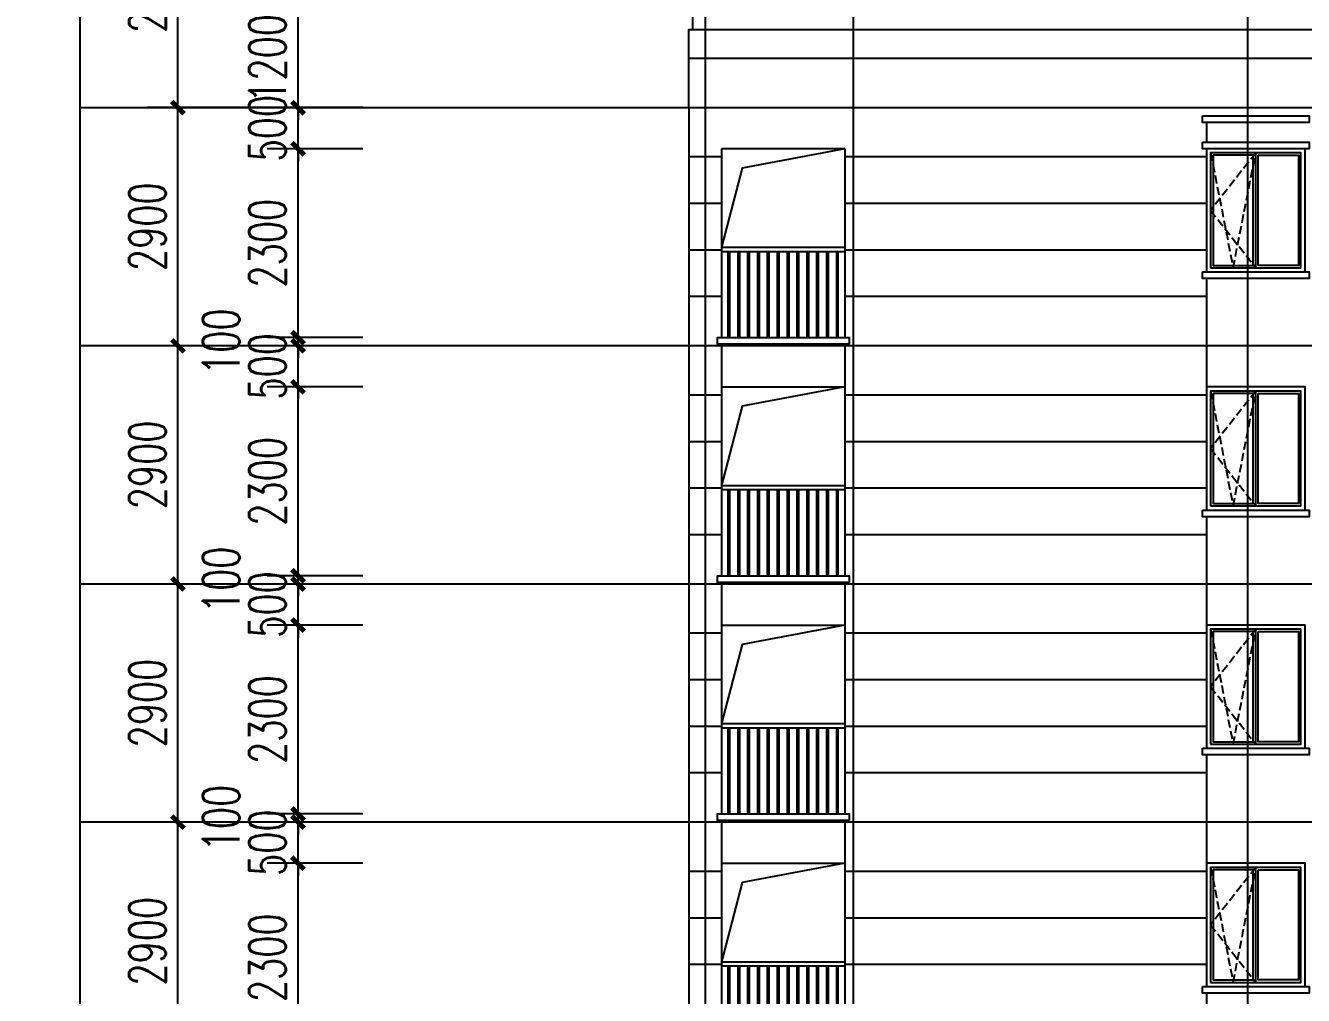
# Model space of a CAD drawing. Extents: x -59851 to 653804, y -249523 to 437614.
# Drawn here: x 414387 to 429937, y 392778 to 404588 of the extents above; entities that cross this region are included whole.
import ezdxf

# ---------------------------------------------------------------- set-up
doc = ezdxf.new("R2010")
doc.units = 0
doc.header["$LTSCALE"] = 1000
doc.header["$MEASUREMENT"] = 0
doc.linetypes.add('DASH', pattern=[0.35, 0.25, -0.1])
for name, color, linetype in [('A-材质分割线（横向）', 252, 'Continuous'), ('A-材质分割线（竖向）', 8, 'Continuous'), ('A-注释', 8, 'Continuous'), ('A-洞口', 105, 'Continuous'), ('A-第三道尺寸线', 105, 'Continuous'), ('DOTE', 16, 'Continuous'), ('ELE-0', 142, 'Continuous'), ('ELE-2', 31, 'Continuous'), ('ELE-3', 35, 'Continuous'), ('PUB_DIM', 3, 'Continuous'), ('栏杆', 142, 'Continuous')]:
    doc.layers.add(name, color=color, linetype=linetype)
doc.styles.add('_TCH_DIM_T3', font='SIMPLEX.shx', dxfattribs={"width": 0.705882, "bigfont": 'GBCBIG.shx'})
doc.dimstyles.new('_TCH_ARCH&&150', dxfattribs={"dimtxt": 446.25, "dimasz": 150, "dimexe": 375, "dimexo": 450, "dimgap": 150, "dimtad": 1, "dimdec": 0, "dimzin": 0, "dimdsep": 46, "dimtxsty": '_TCH_DIM_T3', "dimblk": 'ARCHTICK', "dimcen": 0.09, "dimclrt": 7, "dimazin": 2, "dimtfac": 1, "dimtdec": 0, "dimtix": 1, "dimtmove": 2, "dimatfit": 3, "dimfxl": 0, "dimtolj": 1, "dimtzin": 0, "dimarcsym": 0})

# ---------------------------------------------------------------- blocks, each defined once
blk = doc.blocks.new('jkfdjaskjjk')
at = {"layer": 'A-注释', "linetype": 'DASH', "ltscale": 0.4}
for points in [[(284861, 323147), (284311, 322447), (284861, 321747)], [(284311, 323147), (284586, 321747), (284861, 323147)]]:
    blk.add_lwpolyline(points, dxfattribs=at)
at = {"layer": 'ELE-0'}
blk.add_line((284861, 321747), (284861, 323147), dxfattribs=at)
for points in [[(284261, 321697), (285461, 321697), (285461, 323197), (284261, 323197)], [(284311, 321747), (285411, 321747), (285411, 323147), (284311, 323147)], [(284831, 323117), (284341, 323117), (284341, 321777), (284831, 321777)], [(284891, 323117), (285381, 323117), (285381, 321777), (284891, 321777)]]:
    blk.add_lwpolyline(points, close=True, dxfattribs=at)
blk = doc.blocks.new('18001100')
at = {"layer": '栏杆'}
for p, q in [((176347, 394304), (177847, 394304)), ((176347, 394254), (177847, 394254)), ((176427, 393204), (176427, 394254)), ((176447, 393204), (176447, 394254)), ((176547, 393204), (176547, 394254)), ((176567, 393204), (176567, 394254)), ((176667, 393204), (176667, 394254)), ((176687, 393204), (176687, 394254)), ((176787, 393204), (176787, 394254)), ((176807, 393204), (176807, 394254)), ((176907, 393204), (176907, 394254)), ((176927, 393204), (176927, 394254)), ((177027, 393204), (177027, 394254)), ((177047, 393204), (177047, 394254)), ((177147, 393204), (177147, 394254)), ((177167, 393204), (177167, 394254)), ((177267, 393204), (177267, 394254)), ((177287, 393204), (177287, 394254)), ((177387, 393204), (177387, 394254)), ((177407, 393204), (177407, 394254)), ((177507, 393204), (177507, 394254)), ((177527, 393204), (177527, 394254)), ((177627, 393204), (177627, 394254)), ((177647, 393204), (177647, 394254)), ((177747, 393204), (177747, 394254)), ((177767, 393204), (177767, 394254))]:
    blk.add_line(p, q, dxfattribs=at)
blk = doc.blocks.new('ssdicengdong')
at = {"layer": 'A-材质分割线（横向）'}
for points in [[(276261, 323097), (275861, 323097)], [(282161, 323097), (277761, 323097)], [(276261, 322530), (275861, 322530)], [(282161, 322530), (277761, 322530)], [(276261, 321964), (275861, 321964)], [(282161, 321964), (277761, 321964)], [(276261, 321397), (275861, 321397)], [(282161, 321397), (277761, 321397)], [(276261, 320797), (275861, 320797)], [(282161, 320797), (277761, 320797)]]:
    blk.add_lwpolyline(points, dxfattribs=at)
at = {"layer": 'A-材质分割线（竖向）'}
for points in [[(282161, 323697), (282161, 321697)], [(282161, 321617), (282161, 320797)]]:
    blk.add_lwpolyline(points, dxfattribs=at)
at = {"layer": 'A-洞口'}
blk.add_lwpolyline([(277761, 323197), (276511, 322961), (276261, 321997)], dxfattribs=at)
at = {"layer": 'ELE-2'}
for points in [[(275861, 323697), (275861, 320797)], [(276261, 323697), (276261, 320897)], [(277761, 323697), (277761, 320897)], [(276261, 320817), (276261, 320797)], [(277761, 320817), (277761, 320797)]]:
    blk.add_lwpolyline(points, dxfattribs=at)
at = {"layer": 'ELE-3'}
for points in [[(276261, 323197), (277761, 323197)], [(282111, 321697), (283411, 321697), (283411, 321617), (282111, 321617), (282111, 321697)], [(277811, 320817), (276211, 320817), (276211, 320897), (277811, 320897), (277811, 320817)]]:
    blk.add_lwpolyline(points, dxfattribs=at)
blk.add_blockref('18001100', (99914, -72307))
at = {"layer": 'ELE-0'}
blk.add_blockref('jkfdjaskjjk', (-2100, 0), dxfattribs=at)
blk = doc.blocks.new('124f')
at = {"layer": 'A-材质分割线（横向）'}
for points in [[(298661, 353297), (275861, 353297)], [(298661, 352697), (275861, 352697)], [(276261, 352097), (275861, 352097)], [(282161, 352097), (277761, 352097)], [(276261, 351530), (275861, 351530)], [(282161, 351530), (277761, 351530)], [(276261, 350964), (275861, 350964)], [(282161, 350964), (277761, 350964)], [(276261, 350397), (275861, 350397)], [(282161, 350397), (277761, 350397)], [(276261, 349797), (275861, 349797)], [(282161, 349797), (277761, 349797)]]:
    blk.add_lwpolyline(points, dxfattribs=at)
at = {"layer": 'A-材质分割线（竖向）'}
for points in [[(282161, 352197), (282161, 350697)], [(282161, 350617), (282161, 349797)]]:
    blk.add_lwpolyline(points, dxfattribs=at)
at = {"layer": 'A-洞口'}
blk.add_lwpolyline([(277761, 352197), (276511, 351961), (276261, 350997)], dxfattribs=at)
at = {"layer": 'ELE-2'}
blk.add_line((277761, 352197), (276261, 352197), dxfattribs=at)
for points in [[(275911, 353647), (275911, 353897), (296911, 353897), (296911, 353647)], [(275861, 352697), (275861, 353647), (296961, 353647), (296961, 352697)], [(275861, 352697), (275861, 349797)], [(276261, 352197), (276261, 349897)], [(277761, 352197), (277761, 349897)], [(276261, 349817), (276261, 349797)], [(277761, 349817), (277761, 349797)]]:
    blk.add_lwpolyline(points, dxfattribs=at)
at = {"layer": 'ELE-3'}
for points in [[(282111, 352597), (283411, 352597), (283411, 352517), (282111, 352517), (282111, 352597)], [(282161, 352517), (282161, 352277)], [(282111, 352277), (283411, 352277), (283411, 352197), (282111, 352197), (282111, 352277)], [(282111, 350697), (283411, 350697), (283411, 350617), (282111, 350617), (282111, 350697)], [(277811, 349817), (276211, 349817), (276211, 349897), (277811, 349897), (277811, 349817)]]:
    blk.add_lwpolyline(points, dxfattribs=at)
blk.add_blockref('18001100', (99914, -43307))
at = {"layer": 'ELE-0'}
blk.add_blockref('jkfdjaskjjk', (-2100, 29000), dxfattribs=at)
blk = doc.blocks.new('_ArchTick')
at = {"color": 0, "linetype": 'ByBlock', "const_width": 0.4}
blk.add_lwpolyline([(-0.5, -0.5), (0.5, 0.5)], dxfattribs=at)
blk = doc.blocks.new('*D4037')
at = {"layer": 'Defpoints', "color": 0, "transparency": 16777216}
for p in [(415053, 419288), (416652, 419288), (416652, 364438)]:
    blk.add_point(p, dxfattribs=at)
at = {"layer": 'PUB_DIM', "color": 0, "lineweight": -2, "transparency": 16777216}
for p, q in [((416202, 419288), (414678, 419288)), ((415053, 364438), (415053, 419288)), ((416202, 364438), (414678, 364438))]:
    blk.add_line(p, q, dxfattribs=at)
at = {"layer": 'PUB_DIM', "color": 0, "lineweight": -2, "transparency": 16777216, "xscale": 150, "yscale": 150, "zscale": 150}
for p, rotation in [((415053, 419288), 90), ((415053, 364438), 270)]:
    blk.add_blockref('_ArchTick', p, dxfattribs=dict(at, rotation=rotation))
at = {"layer": 'PUB_DIM', "color": 7, "transparency": 16777216, "insert": (414680, 391863), "char_height": 446.2, "attachment_point": 5, "rotation": 90, "style": '_TCH_DIM_T3'}
blk.add_mtext('\\A1;54850', dxfattribs=at)
blk = doc.blocks.new('*D4043')
at = {"layer": 'Defpoints', "color": 0, "transparency": 16777216}
for p in [(416242, 406488), (417815, 406488), (417815, 403588)]:
    blk.add_point(p, dxfattribs=at)
at = {"layer": 'PUB_DIM', "color": 0, "lineweight": -2, "transparency": 16777216}
for p, q in [((417365, 406488), (415867, 406488)), ((416242, 403588), (416242, 406488)), ((417365, 403588), (415867, 403588))]:
    blk.add_line(p, q, dxfattribs=at)
at = {"layer": 'PUB_DIM', "color": 0, "lineweight": -2, "transparency": 16777216, "xscale": 150, "yscale": 150, "zscale": 150}
for p, rotation in [((416242, 406488), 90), ((416242, 403588), 270)]:
    blk.add_blockref('_ArchTick', p, dxfattribs=dict(at, rotation=rotation))
at = {"layer": 'PUB_DIM', "color": 7, "transparency": 16777216, "insert": (415869, 405038), "char_height": 446.2, "attachment_point": 5, "rotation": 90, "style": '_TCH_DIM_T3'}
blk.add_mtext('\\A1;2900', dxfattribs=at)
blk = doc.blocks.new('*D4044')
at = {"layer": 'Defpoints', "color": 0, "transparency": 16777216}
for p in [(416242, 403588), (417815, 403588), (417815, 400688)]:
    blk.add_point(p, dxfattribs=at)
at = {"layer": 'PUB_DIM', "color": 0, "lineweight": -2, "transparency": 16777216}
for p, q in [((417365, 403588), (415867, 403588)), ((416242, 400688), (416242, 403588)), ((417365, 400688), (415867, 400688))]:
    blk.add_line(p, q, dxfattribs=at)
at = {"layer": 'PUB_DIM', "color": 0, "lineweight": -2, "transparency": 16777216, "xscale": 150, "yscale": 150, "zscale": 150}
for p, rotation in [((416242, 403588), 90), ((416242, 400688), 270)]:
    blk.add_blockref('_ArchTick', p, dxfattribs=dict(at, rotation=rotation))
at = {"layer": 'PUB_DIM', "color": 7, "transparency": 16777216, "insert": (415869, 402138), "char_height": 446.2, "attachment_point": 5, "rotation": 90, "style": '_TCH_DIM_T3'}
blk.add_mtext('\\A1;2900', dxfattribs=at)
blk = doc.blocks.new('*D4045')
at = {"layer": 'Defpoints', "color": 0, "transparency": 16777216}
for p in [(416242, 400688), (417815, 400688), (417815, 397788)]:
    blk.add_point(p, dxfattribs=at)
at = {"layer": 'PUB_DIM', "color": 0, "lineweight": -2, "transparency": 16777216}
for p, q in [((417365, 400688), (415867, 400688)), ((416242, 397788), (416242, 400688)), ((417365, 397788), (415867, 397788))]:
    blk.add_line(p, q, dxfattribs=at)
at = {"layer": 'PUB_DIM', "color": 0, "lineweight": -2, "transparency": 16777216, "xscale": 150, "yscale": 150, "zscale": 150}
for p, rotation in [((416242, 400688), 90), ((416242, 397788), 270)]:
    blk.add_blockref('_ArchTick', p, dxfattribs=dict(at, rotation=rotation))
at = {"layer": 'PUB_DIM', "color": 7, "transparency": 16777216, "insert": (415869, 399238), "char_height": 446.2, "attachment_point": 5, "rotation": 90, "style": '_TCH_DIM_T3'}
blk.add_mtext('\\A1;2900', dxfattribs=at)
blk = doc.blocks.new('*D4046')
at = {"layer": 'Defpoints', "color": 0, "transparency": 16777216}
for p in [(416242, 397788), (417815, 397788), (417815, 394888)]:
    blk.add_point(p, dxfattribs=at)
at = {"layer": 'PUB_DIM', "color": 0, "lineweight": -2, "transparency": 16777216}
for p, q in [((417365, 397788), (415867, 397788)), ((416242, 394888), (416242, 397788)), ((417365, 394888), (415867, 394888))]:
    blk.add_line(p, q, dxfattribs=at)
at = {"layer": 'PUB_DIM', "color": 0, "lineweight": -2, "transparency": 16777216, "xscale": 150, "yscale": 150, "zscale": 150}
for p, rotation in [((416242, 397788), 90), ((416242, 394888), 270)]:
    blk.add_blockref('_ArchTick', p, dxfattribs=dict(at, rotation=rotation))
at = {"layer": 'PUB_DIM', "color": 7, "transparency": 16777216, "insert": (415869, 396338), "char_height": 446.2, "attachment_point": 5, "rotation": 90, "style": '_TCH_DIM_T3'}
blk.add_mtext('\\A1;2900', dxfattribs=at)
blk = doc.blocks.new('*D4047')
at = {"layer": 'Defpoints', "color": 0, "transparency": 16777216}
for p in [(416242, 394888), (417815, 394888), (417815, 391988)]:
    blk.add_point(p, dxfattribs=at)
at = {"layer": 'PUB_DIM', "color": 0, "lineweight": -2, "transparency": 16777216}
for p, q in [((417365, 394888), (415867, 394888)), ((416242, 391988), (416242, 394888)), ((417365, 391988), (415867, 391988))]:
    blk.add_line(p, q, dxfattribs=at)
at = {"layer": 'PUB_DIM', "color": 0, "lineweight": -2, "transparency": 16777216, "xscale": 150, "yscale": 150, "zscale": 150}
for p, rotation in [((416242, 394888), 90), ((416242, 391988), 270)]:
    blk.add_blockref('_ArchTick', p, dxfattribs=dict(at, rotation=rotation))
at = {"layer": 'PUB_DIM', "color": 7, "transparency": 16777216, "insert": (415869, 393438), "char_height": 446.2, "attachment_point": 5, "rotation": 90, "style": '_TCH_DIM_T3'}
blk.add_mtext('\\A1;2900', dxfattribs=at)
blk = doc.blocks.new('*D4085')
at = {"layer": 'A-第三道尺寸线', "color": 0, "lineweight": -2, "transparency": 16777216}
for p, q in [((418492, 394388), (417328, 394388)), ((417703, 392088), (417703, 394388)), ((418492, 392088), (417328, 392088))]:
    blk.add_line(p, q, dxfattribs=at)
at = {"layer": 'Defpoints', "color": 0, "transparency": 16777216}
for p in [(417703, 394388), (418942, 394388), (418942, 392088)]:
    blk.add_point(p, dxfattribs=at)
at = {"layer": 'A-第三道尺寸线', "color": 0, "lineweight": -2, "transparency": 16777216, "xscale": 150, "yscale": 150, "zscale": 150}
for p, rotation in [((417703, 394388), 90), ((417703, 392088), 270)]:
    blk.add_blockref('_ArchTick', p, dxfattribs=dict(at, rotation=rotation))
at = {"layer": 'A-第三道尺寸线', "color": 7, "transparency": 16777216, "insert": (417330, 393238), "char_height": 446.2, "attachment_point": 5, "rotation": 90, "style": '_TCH_DIM_T3'}
blk.add_mtext('\\A1;2300', dxfattribs=at)
blk = doc.blocks.new('*D4086')
at = {"layer": 'A-第三道尺寸线', "color": 0, "lineweight": -2, "transparency": 16777216}
for p, q in [((417703, 394888), (417703, 395038)), ((418492, 394888), (417328, 394888)), ((417703, 394388), (417703, 394888)), ((418492, 394388), (417328, 394388)), ((417703, 394388), (417703, 394238))]:
    blk.add_line(p, q, dxfattribs=at)
at = {"layer": 'Defpoints', "color": 0, "transparency": 16777216}
for p in [(417703, 394888), (418942, 394888), (418942, 394388)]:
    blk.add_point(p, dxfattribs=at)
at = {"layer": 'A-第三道尺寸线', "color": 0, "lineweight": -2, "transparency": 16777216, "xscale": 150, "yscale": 150, "zscale": 150}
for p, rotation in [((417703, 394888), 270), ((417703, 394388), 90)]:
    blk.add_blockref('_ArchTick', p, dxfattribs=dict(at, rotation=rotation))
at = {"layer": 'A-第三道尺寸线', "color": 7, "transparency": 16777216, "insert": (417330, 394638), "char_height": 446.2, "attachment_point": 5, "rotation": 90, "style": '_TCH_DIM_T3'}
blk.add_mtext('\\A1;500', dxfattribs=at)
blk = doc.blocks.new('*D4087')
at = {"layer": 'A-第三道尺寸线', "color": 0, "lineweight": -2, "transparency": 16777216}
for p, q in [((417703, 394988), (417703, 395138)), ((418492, 394988), (417328, 394988)), ((417703, 394888), (417703, 394988)), ((418492, 394888), (417328, 394888)), ((417703, 394888), (417703, 394738))]:
    blk.add_line(p, q, dxfattribs=at)
at = {"layer": 'Defpoints', "color": 0, "transparency": 16777216}
for p in [(417703, 394988), (418942, 394988), (418942, 394888)]:
    blk.add_point(p, dxfattribs=at)
at = {"layer": 'A-第三道尺寸线', "color": 0, "lineweight": -2, "transparency": 16777216, "xscale": 150, "yscale": 150, "zscale": 150}
for p, rotation in [((417703, 394988), 270), ((417703, 394888), 90)]:
    blk.add_blockref('_ArchTick', p, dxfattribs=dict(at, rotation=rotation))
at = {"layer": 'A-第三道尺寸线', "color": 7, "transparency": 16777216, "insert": (416766, 394938), "char_height": 446.2, "attachment_point": 5, "rotation": 90, "style": '_TCH_DIM_T3'}
blk.add_mtext('\\A1;100', dxfattribs=at)
blk = doc.blocks.new('*D4088')
at = {"layer": 'A-第三道尺寸线', "color": 0, "lineweight": -2, "transparency": 16777216}
for p, q in [((418492, 397288), (417328, 397288)), ((417703, 394988), (417703, 397288)), ((418492, 394988), (417328, 394988))]:
    blk.add_line(p, q, dxfattribs=at)
at = {"layer": 'Defpoints', "color": 0, "transparency": 16777216}
for p in [(417703, 397288), (418942, 397288), (418942, 394988)]:
    blk.add_point(p, dxfattribs=at)
at = {"layer": 'A-第三道尺寸线', "color": 0, "lineweight": -2, "transparency": 16777216, "xscale": 150, "yscale": 150, "zscale": 150}
for p, rotation in [((417703, 397288), 90), ((417703, 394988), 270)]:
    blk.add_blockref('_ArchTick', p, dxfattribs=dict(at, rotation=rotation))
at = {"layer": 'A-第三道尺寸线', "color": 7, "transparency": 16777216, "insert": (417330, 396138), "char_height": 446.2, "attachment_point": 5, "rotation": 90, "style": '_TCH_DIM_T3'}
blk.add_mtext('\\A1;2300', dxfattribs=at)
blk = doc.blocks.new('*D4089')
at = {"layer": 'A-第三道尺寸线', "color": 0, "lineweight": -2, "transparency": 16777216}
for p, q in [((417703, 397788), (417703, 397938)), ((418492, 397788), (417328, 397788)), ((417703, 397288), (417703, 397788)), ((418492, 397288), (417328, 397288)), ((417703, 397288), (417703, 397138))]:
    blk.add_line(p, q, dxfattribs=at)
at = {"layer": 'Defpoints', "color": 0, "transparency": 16777216}
for p in [(417703, 397788), (418942, 397788), (418942, 397288)]:
    blk.add_point(p, dxfattribs=at)
at = {"layer": 'A-第三道尺寸线', "color": 0, "lineweight": -2, "transparency": 16777216, "xscale": 150, "yscale": 150, "zscale": 150}
for p, rotation in [((417703, 397788), 270), ((417703, 397288), 90)]:
    blk.add_blockref('_ArchTick', p, dxfattribs=dict(at, rotation=rotation))
at = {"layer": 'A-第三道尺寸线', "color": 7, "transparency": 16777216, "insert": (417330, 397538), "char_height": 446.2, "attachment_point": 5, "rotation": 90, "style": '_TCH_DIM_T3'}
blk.add_mtext('\\A1;500', dxfattribs=at)
blk = doc.blocks.new('*D4090')
at = {"layer": 'A-第三道尺寸线', "color": 0, "lineweight": -2, "transparency": 16777216}
for p, q in [((417703, 397888), (417703, 398038)), ((418492, 397888), (417328, 397888)), ((418492, 397788), (417328, 397788)), ((417703, 397788), (417703, 397888)), ((417703, 397788), (417703, 397638))]:
    blk.add_line(p, q, dxfattribs=at)
at = {"layer": 'Defpoints', "color": 0, "transparency": 16777216}
for p in [(417703, 397888), (418942, 397888), (418942, 397788)]:
    blk.add_point(p, dxfattribs=at)
at = {"layer": 'A-第三道尺寸线', "color": 0, "lineweight": -2, "transparency": 16777216, "xscale": 150, "yscale": 150, "zscale": 150}
for p, rotation in [((417703, 397888), 270), ((417703, 397788), 90)]:
    blk.add_blockref('_ArchTick', p, dxfattribs=dict(at, rotation=rotation))
at = {"layer": 'A-第三道尺寸线', "color": 7, "transparency": 16777216, "insert": (416766, 397838), "char_height": 446.2, "attachment_point": 5, "rotation": 90, "style": '_TCH_DIM_T3'}
blk.add_mtext('\\A1;100', dxfattribs=at)
blk = doc.blocks.new('*D4091')
at = {"layer": 'A-第三道尺寸线', "color": 0, "lineweight": -2, "transparency": 16777216}
for p, q in [((418492, 400188), (417328, 400188)), ((417703, 397888), (417703, 400188)), ((418492, 397888), (417328, 397888))]:
    blk.add_line(p, q, dxfattribs=at)
at = {"layer": 'Defpoints', "color": 0, "transparency": 16777216}
for p in [(417703, 400188), (418942, 400188), (418942, 397888)]:
    blk.add_point(p, dxfattribs=at)
at = {"layer": 'A-第三道尺寸线', "color": 0, "lineweight": -2, "transparency": 16777216, "xscale": 150, "yscale": 150, "zscale": 150}
for p, rotation in [((417703, 400188), 90), ((417703, 397888), 270)]:
    blk.add_blockref('_ArchTick', p, dxfattribs=dict(at, rotation=rotation))
at = {"layer": 'A-第三道尺寸线', "color": 7, "transparency": 16777216, "insert": (417330, 399038), "char_height": 446.2, "attachment_point": 5, "rotation": 90, "style": '_TCH_DIM_T3'}
blk.add_mtext('\\A1;2300', dxfattribs=at)
blk = doc.blocks.new('*D4092')
at = {"layer": 'A-第三道尺寸线', "color": 0, "lineweight": -2, "transparency": 16777216}
for p, q in [((417703, 400688), (417703, 400838)), ((418492, 400688), (417328, 400688)), ((417703, 400188), (417703, 400688)), ((418492, 400188), (417328, 400188)), ((417703, 400188), (417703, 400038))]:
    blk.add_line(p, q, dxfattribs=at)
at = {"layer": 'Defpoints', "color": 0, "transparency": 16777216}
for p in [(417703, 400688), (418942, 400688), (418942, 400188)]:
    blk.add_point(p, dxfattribs=at)
at = {"layer": 'A-第三道尺寸线', "color": 0, "lineweight": -2, "transparency": 16777216, "xscale": 150, "yscale": 150, "zscale": 150}
for p, rotation in [((417703, 400688), 270), ((417703, 400188), 90)]:
    blk.add_blockref('_ArchTick', p, dxfattribs=dict(at, rotation=rotation))
at = {"layer": 'A-第三道尺寸线', "color": 7, "transparency": 16777216, "insert": (417330, 400438), "char_height": 446.2, "attachment_point": 5, "rotation": 90, "style": '_TCH_DIM_T3'}
blk.add_mtext('\\A1;500', dxfattribs=at)
blk = doc.blocks.new('*D4093')
at = {"layer": 'A-第三道尺寸线', "color": 0, "lineweight": -2, "transparency": 16777216}
for p, q in [((417703, 400788), (417703, 400938)), ((418492, 400788), (417328, 400788)), ((417703, 400688), (417703, 400788)), ((418492, 400688), (417328, 400688)), ((417703, 400688), (417703, 400538))]:
    blk.add_line(p, q, dxfattribs=at)
at = {"layer": 'Defpoints', "color": 0, "transparency": 16777216}
for p in [(417703, 400788), (418942, 400788), (418942, 400688)]:
    blk.add_point(p, dxfattribs=at)
at = {"layer": 'A-第三道尺寸线', "color": 0, "lineweight": -2, "transparency": 16777216, "xscale": 150, "yscale": 150, "zscale": 150}
for p, rotation in [((417703, 400788), 270), ((417703, 400688), 90)]:
    blk.add_blockref('_ArchTick', p, dxfattribs=dict(at, rotation=rotation))
at = {"layer": 'A-第三道尺寸线', "color": 7, "transparency": 16777216, "insert": (416766, 400738), "char_height": 446.2, "attachment_point": 5, "rotation": 90, "style": '_TCH_DIM_T3'}
blk.add_mtext('\\A1;100', dxfattribs=at)
blk = doc.blocks.new('*D4094')
at = {"layer": 'A-第三道尺寸线', "color": 0, "lineweight": -2, "transparency": 16777216}
for p, q in [((418492, 403088), (417328, 403088)), ((417703, 400788), (417703, 403088)), ((418492, 400788), (417328, 400788))]:
    blk.add_line(p, q, dxfattribs=at)
at = {"layer": 'Defpoints', "color": 0, "transparency": 16777216}
for p in [(417703, 403088), (418942, 403088), (418942, 400788)]:
    blk.add_point(p, dxfattribs=at)
at = {"layer": 'A-第三道尺寸线', "color": 0, "lineweight": -2, "transparency": 16777216, "xscale": 150, "yscale": 150, "zscale": 150}
for p, rotation in [((417703, 403088), 90), ((417703, 400788), 270)]:
    blk.add_blockref('_ArchTick', p, dxfattribs=dict(at, rotation=rotation))
at = {"layer": 'A-第三道尺寸线', "color": 7, "transparency": 16777216, "insert": (417330, 401938), "char_height": 446.2, "attachment_point": 5, "rotation": 90, "style": '_TCH_DIM_T3'}
blk.add_mtext('\\A1;2300', dxfattribs=at)
blk = doc.blocks.new('*D4095')
at = {"layer": 'A-第三道尺寸线', "color": 0, "lineweight": -2, "transparency": 16777216}
for p, q in [((417703, 403588), (417703, 403738)), ((418492, 403588), (417328, 403588)), ((417703, 403088), (417703, 403588)), ((418492, 403088), (417328, 403088)), ((417703, 403088), (417703, 402938))]:
    blk.add_line(p, q, dxfattribs=at)
at = {"layer": 'Defpoints', "color": 0, "transparency": 16777216}
for p in [(417703, 403588), (418942, 403588), (418942, 403088)]:
    blk.add_point(p, dxfattribs=at)
at = {"layer": 'A-第三道尺寸线', "color": 0, "lineweight": -2, "transparency": 16777216, "xscale": 150, "yscale": 150, "zscale": 150}
for p, rotation in [((417703, 403588), 270), ((417703, 403088), 90)]:
    blk.add_blockref('_ArchTick', p, dxfattribs=dict(at, rotation=rotation))
at = {"layer": 'A-第三道尺寸线', "color": 7, "transparency": 16777216, "insert": (417330, 403338), "char_height": 446.2, "attachment_point": 5, "rotation": 90, "style": '_TCH_DIM_T3'}
blk.add_mtext('\\A1;500', dxfattribs=at)
blk = doc.blocks.new('*D4096')
at = {"layer": 'A-第三道尺寸线', "color": 0, "lineweight": -2, "transparency": 16777216}
for p, q in [((417703, 404788), (417703, 404938)), ((418492, 404788), (417328, 404788)), ((417703, 403588), (417703, 404788)), ((418492, 403588), (417328, 403588)), ((417703, 403588), (417703, 403438))]:
    blk.add_line(p, q, dxfattribs=at)
at = {"layer": 'Defpoints', "color": 0, "transparency": 16777216}
for p in [(417703, 404788), (418942, 404788), (418942, 403588)]:
    blk.add_point(p, dxfattribs=at)
at = {"layer": 'A-第三道尺寸线', "color": 0, "lineweight": -2, "transparency": 16777216, "xscale": 150, "yscale": 150, "zscale": 150}
for p, rotation in [((417703, 404788), 270), ((417703, 403588), 90)]:
    blk.add_blockref('_ArchTick', p, dxfattribs=dict(at, rotation=rotation))
at = {"layer": 'A-第三道尺寸线', "color": 7, "transparency": 16777216, "insert": (417330, 404188), "char_height": 446.2, "attachment_point": 5, "rotation": 90, "style": '_TCH_DIM_T3'}
blk.add_mtext('\\A1;1200', dxfattribs=at)

msp = doc.modelspace()

# ---------------------------------------------------------------- linework, layer by layer
at = {"layer": 'DOTE'}
for p, q in [((422657.3, 423848.2), (422657.3, 363523.9)), ((424457.3, 423848.2), (424457.3, 363523.9)), ((429257.3, 423848.2), (429257.3, 363523.9)), ((454131.9, 403587.8), (415057.6, 403587.8)), ((454131.9, 400687.8), (415057.6, 400687.8)), ((454131.9, 397787.8), (415057.6, 397787.8)), ((454131.9, 394887.8), (415057.6, 394887.8))]:
    msp.add_line(p, q, dxfattribs=at)

# ---------------------------------------------------------------- block references
for name, p in [('124f', (146596.4, 50890.8)), ('ssdicengdong', (146596.4, 76990.8)), ('ssdicengdong', (146596.4, 74090.8)), ('ssdicengdong', (146596.4, 71190.8))]:
    msp.add_blockref(name, p)

# ---------------------------------------------------------------- dimensions: what is measured, and where the dimension line sits
at = {"layer": 'A-第三道尺寸线'}
for p1, p2, picture, middle in [((418941.6, 403587.8), (418941.6, 404787.8), '*D4096', (417330.2, 404187.8)), ((418941.6, 403087.8), (418941.6, 403587.8), '*D4095', (417330.2, 403337.8)), ((418941.6, 400787.8), (418941.6, 403087.8), '*D4094', (417330.2, 401937.8)), ((418941.6, 400187.8), (418941.6, 400687.8), '*D4092', (417330.2, 400437.8)), ((418941.6, 397887.8), (418941.6, 400187.8), '*D4091', (417330.2, 399037.8)), ((418941.6, 397287.8), (418941.6, 397787.8), '*D4089', (417330.2, 397537.8)), ((418941.6, 394987.8), (418941.6, 397287.8), '*D4088', (417330.2, 396137.8)), ((418941.6, 394387.8), (418941.6, 394887.8), '*D4086', (417330.2, 394637.8)), ((418941.6, 392087.8), (418941.6, 394387.8), '*D4085', (417330.2, 393237.8))]:
    dim = msp.add_aligned_dim(p1=p1, p2=p2, distance=1238.3, dimstyle='_TCH_ARCH&&150', dxfattribs=at)
    dim.commit()
    dim.dimension.update_dxf_attribs({"geometry": picture, "text_midpoint": middle})
for base, p1, p2, picture, middle in [((417703.3, 400787.8), (418941.6, 400687.8), (418941.6, 400787.8), '*D4093', (416765.8, 400737.8)), ((417703.3, 397887.8), (418941.6, 397787.8), (418941.6, 397887.8), '*D4090', (416765.8, 397837.8)), ((417703.3, 394987.8), (418941.6, 394887.8), (418941.6, 394987.8), '*D4087', (416765.8, 394937.8))]:
    dim = msp.add_linear_dim(base=base, p1=p1, p2=p2, angle=90, dimstyle='_TCH_ARCH&&150', dxfattribs=at)
    dim.commit()
    dim.dimension.update_dxf_attribs({"geometry": picture, "text_midpoint": middle, "dimtype": 161})
at = {"layer": 'PUB_DIM'}
for p1, p2, distance, picture, middle in [((416652, 364437.8), (416652, 419287.8), 1599, '*D4037', (414679.8, 391862.8)), ((417815.5, 403587.8), (417815.5, 406487.8), 1573.3, '*D4043', (415869.1, 405037.8)), ((417815.5, 400687.8), (417815.5, 403587.8), 1573.3, '*D4044', (415869.1, 402137.8)), ((417815.5, 397787.8), (417815.5, 400687.8), 1573.3, '*D4045', (415869.1, 399237.8)), ((417815.5, 394887.8), (417815.5, 397787.8), 1573.3, '*D4046', (415869.1, 396337.8)), ((417815.5, 391987.8), (417815.5, 394887.8), 1573.3, '*D4047', (415869.1, 393437.8))]:
    dim = msp.add_aligned_dim(p1=p1, p2=p2, distance=distance, dimstyle='_TCH_ARCH&&150', dxfattribs=at)
    dim.commit()
    dim.dimension.update_dxf_attribs({"geometry": picture, "text_midpoint": middle})

doc.saveas('drawing.dxf')
